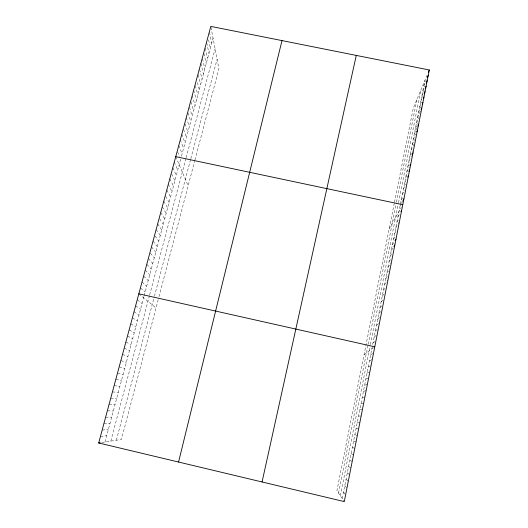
<?xml version="1.0" encoding="UTF-8"?>
<svg xmlns="http://www.w3.org/2000/svg" width="528" height="528" viewBox="0 0 528 528"><rect width="100%" height="100%" fill="white"/><g stroke="black" fill="none" stroke-linecap="round" stroke-linejoin="round"><path stroke-width="0.4" stroke-dasharray="2.64 1.98" d="M340.355 495.792L370.069 346.025M370.352 344.579L398.363 203.392M398.515 202.613L420.809 90.235M342.223 498.551L424.868 80.56M394.343 202.983L336.91 490.697L343.88 500.993M394.489 202.25L413.252 108.24L427.086 75.266M338.554 493.126L368.023 345.055M368.181 344.256L396.317 202.897M396.469 202.138L416.869 99.627M158.189 299.68L121.427 439.441L101.864 442.484M158.981 296.677L194.733 160.736M194.924 160.024L218.922 68.779L210.962 27.179M116.358 440.227L154.216 297.053M154.42 296.281L190.615 159.37M190.813 158.638L217.094 59.222M105.032 441.995L143.999 296.314M144.19 295.594L180.649 159.258M181.487 156.136L213.055 38.102M110.794 441.098L149.444 295.739M149.655 294.941L185.948 158.446M186.153 157.694L215.101 48.814M423.832 85.807L426.353 79.847M422.789 91.067L424.987 85.925M421.747 96.347L424.241 90.559M420.697 101.647L423.179 95.944M419.648 106.966L421.806 102.049M418.592 112.299L421.232 106.346M417.536 117.645L420.486 111.058M416.473 123.017L419.08 117.256M415.411 128.403L417.674 123.446M414.341 133.808L417.232 127.545M413.272 139.227L415.688 134.046M412.196 144.672L414.599 139.583M411.114 150.13L413.846 144.421M410.032 155.602L412.401 150.704M408.943 161.099L411.299 156.295M407.854 166.61L410.038 162.215M406.765 172.148L409.292 167.119M405.662 177.698L407.821 173.481M404.56 183.269L406.699 179.144M403.458 188.852L405.933 184.147M402.349 194.462L404.666 190.126M401.234 200.086L403.154 196.561M400.118 205.735L401.26 203.669M401.643 202.983L403.161 200.237M389.182 228.842L401.26 207.379M397.907 216.916L399.782 213.649M396.818 222.453L398.462 219.628M395.716 228.004L398.99 222.506M394.614 233.574L396.647 230.241M393.512 239.164L395.525 235.93M392.403 244.774L395.195 240.379M391.288 250.404L393.961 246.299M390.172 256.054L391.934 253.4M389.05 261.716L390.799 259.162M387.928 267.399L390.958 263.083M386.8 273.108L389.803 268.95M385.671 278.83L388.582 274.916M384.536 284.572L387.902 280.196M383.394 290.334L386.252 286.744M382.252 296.116L385.084 292.684M381.104 301.917L383.909 298.65M379.955 307.738L382.648 304.722M378.8 313.579L381.467 310.721M377.639 319.44L380.807 316.206M376.477 325.321L379.091 322.786M375.309 331.221L377.896 328.852M374.141 337.141L376.589 335.029M372.966 343.081L375.995 340.639M364.03 354.842L374.781 346.804M370.603 355.027L373.56 352.988M369.415 361.027L372.339 359.198M368.227 367.052L370.537 365.752M367.033 373.098L369.884 371.679M365.831 379.163L368.643 377.956M364.63 385.249L367.402 384.252M363.422 391.36L366.161 390.568M362.208 397.485L364.907 396.911M360.994 403.636L363.653 403.28M100.432 436.504L106.709 435.739M102.168 430.056L108.372 429.508M359.773 409.814L362.399 409.662M103.897 423.628L110.035 423.298M105.626 417.226L111.692 417.113M107.342 410.843L113.335 410.949M358.545 416.005L361.132 416.077M109.052 404.481L114.979 404.804M110.761 398.145L116.622 398.68M357.317 422.222L359.865 422.512M112.457 391.835L118.252 392.575M114.154 385.546L119.876 386.496M356.083 428.459L358.598 428.974M115.837 379.276L121.499 380.437M117.52 373.032L123.11 374.398M119.196 366.808L124.72 368.379M354.849 434.716L357.317 435.455M120.859 360.604L126.324 362.386M122.522 354.427L127.921 356.407M353.608 440.999L356.037 441.956M124.186 348.269L129.518 350.453M125.836 342.137L131.102 344.513M127.479 336.019L132.686 338.6M352.361 447.302L354.75 448.49M129.116 329.927L134.264 332.706M130.753 323.862L135.835 326.832M351.107 453.631L353.463 455.044M132.383 317.81L137.399 320.971M134.006 311.784L138.963 315.137M349.853 459.98L352.163 461.617M135.623 305.778L140.514 309.322M137.234 299.792L142.065 303.527M348.592 466.349L350.863 468.224M138.838 293.825L156.017 307.949M140.435 287.879L145.154 291.991M142.032 281.959L146.685 286.255M347.332 472.745L349.556 474.85M143.623 276.052L148.216 280.54M145.207 270.171L149.741 274.837M346.058 479.16L348.249 481.496M146.784 264.31L151.259 269.155M148.355 258.469L152.77 263.498M150.407 253.222L154.282 257.855M344.784 485.602L346.507 487.661M151.483 246.84L155.786 252.232M153.041 241.058L157.285 246.629M343.51 492.063L345.193 494.314M155.054 235.937L158.776 241.039M156.136 229.555L160.268 235.475M157.674 223.832L161.753 229.924M159.614 218.757L163.231 224.393M160.743 212.447L164.703 218.876M162.268 206.785L166.175 213.385M163.786 201.135L167.64 207.907M165.68 196.205L169.099 202.448M166.808 189.902L170.557 197.01M168.313 184.318L172.003 191.585M169.811 178.748L173.448 186.179M171.633 173.884L174.893 180.794M172.795 167.666L176.326 175.421M174.28 162.149L177.758 170.069M175.758 156.658L188.14 185.823M177.58 151.76L179.421 156.262M178.787 145.391L182.114 153.793M180.299 139.788L183.566 148.355M181.797 134.204L185.018 142.93M183.559 129.38L186.463 137.524M185.051 123.842L187.902 132.132M186.278 117.566L189.341 126.766M188.014 112.834L190.773 121.414M189.466 107.296L192.199 116.074M190.931 101.838L193.624 110.755M192.179 95.641L195.037 105.455M193.644 90.209L196.456 100.175M195.314 85.569L197.861 94.908M197.386 82.553L199.267 89.661M198.191 74.758L200.666 84.427M199.63 69.406L202.059 79.213M200.878 63.307L203.445 74.019M202.495 58.76L204.831 68.838M203.92 53.46L206.217 63.67M205.339 48.18L207.59 58.522M206.758 42.92L208.963 53.394M208.619 39.904L210.329 48.279M209.563 32.393L211.695 43.184"/><path stroke-width="0.79" d="M429.31 69.98L344.289 501.6L98.69 442.979L210.817 26.4L429.31 69.98L428.36 72.244M262.06 481.972L356.275 55.414M178.563 462.046L281.998 40.597M427.297 77.609L428.248 75.372M426.241 82.988L427.178 80.791M425.172 88.387L426.109 86.222M424.109 93.806L425.033 91.667M423.344 98.545L423.958 97.139M422.222 104.115L422.875 102.623M421.139 109.593L421.793 108.134M417.872 126.152L418.519 124.76M416.724 131.828L417.417 130.343M411.972 154.922L412.982 152.869M410.018 165.68L410.738 164.248M408.896 171.369L409.616 169.963M407.768 177.078L408.481 175.705M403.161 200.237L403.92 198.858M400.904 211.695L401.65 210.388M395.195 240.379L395.993 239.125M393.961 246.299L394.845 244.926M98.69 442.979L100.28 442.735M175.758 156.658L402.772 204.699M138.838 293.825L374.781 346.804"/></g></svg>
